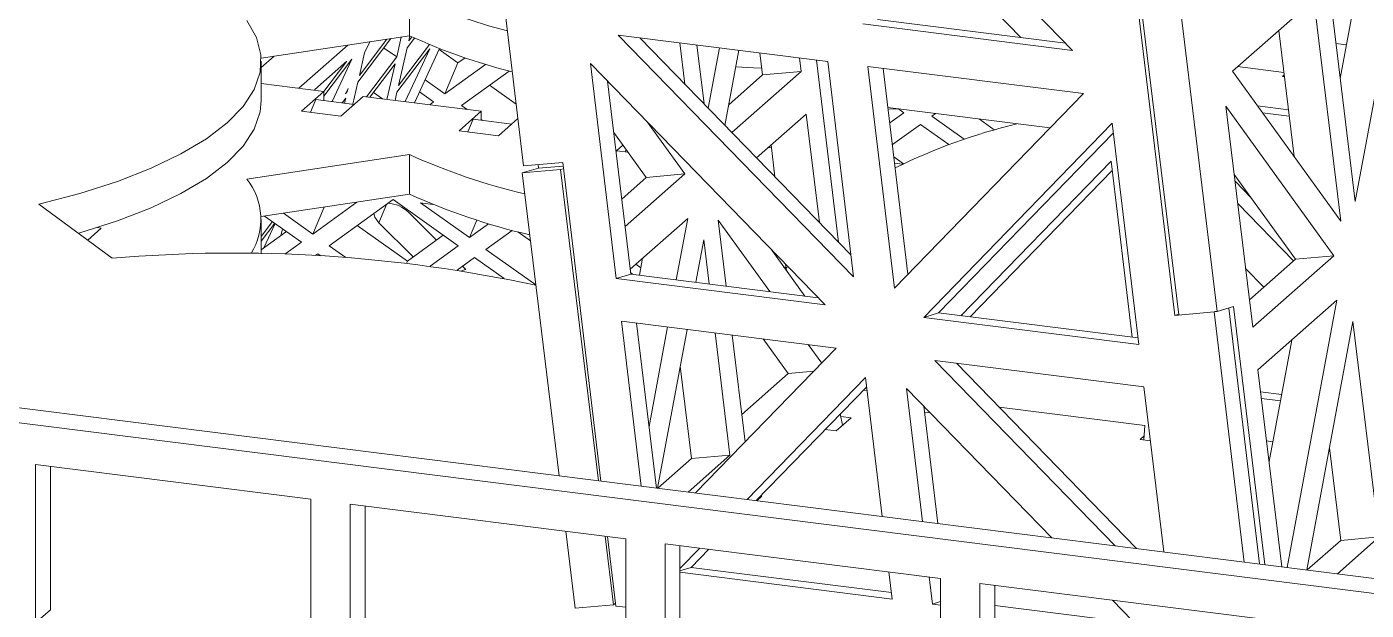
# Model space of a CAD drawing. Header units: millimetres. Extents: x 6136 to 7046, y 1563 to 2173.
# Drawn here: x 6877.74 to 6912.13, y 1714.99 to 1729.98 of the extents above; entities that cross this region are included whole.
import ezdxf

# ---------------------------------------------------------------- set-up
doc = ezdxf.new("R2010")
doc.units = ezdxf.units.MM
doc.header["$LTSCALE"] = 0.5
doc.layers.get('0').update_dxf_attribs({"color": 255})

# ---------------------------------------------------------------- blocks, each defined once
blk = doc.blocks.new('eiffel')
at = {"color": 3, "linetype": 'Continuous', "lineweight": 15}
for p, q in [((-0.455, -123.711), (-2.315, -108.183)), ((19.117, -119.584), (10.723, -110.949)), ((17.279, -119.127), (11.532, -113.215)), ((31.093, -114.799), (29.203, -124.981)), ((24.28, -128.899), (22.654, -115.509)), ((22.774, -129.046), (21.169, -115.652)), ((22.908, -129.022), (21.283, -115.642)), ((29.48, -116.221), (28.67, -120.59)), ((29.203, -124.981), (28.269, -117.29)), ((-4.519, -117.649), (-4.519, -119.063)), ((24.823, -120.329), (27.727, -117.768)), ((27.727, -117.768), (28.688, -125.677)), ((11.644, -118.642), (19.117, -119.584)), ((12.163, -118.483), (18.867, -119.327)), ((26.474, -118.872), (27.021, -123.37)), ((-4.519, -119.063), (-9.815, -119.86)), ((-8.469, -120.937), (-6.72, -119.395)), ((-5.193, -119.165), (-6.365, -120.719)), ((-6.31, -120.479), (-5.335, -119.186)), ((-5.941, -119.277), (-6.123, -119.669)), ((-4.977, -119.819), (-4.814, -119.108)), ((-4.913, -120.838), (-3.811, -119.376)), ((-4.343, -119.145), (-4.602, -119.489)), ((-4.506, -119.069), (-4.547, -119.249)), ((-4.547, -119.249), (-4.436, -119.102)), ((10.393, -119.98), (2.92, -119.038)), ((2.92, -119.038), (11.314, -127.673)), ((3.688, -119.135), (11.22, -126.883)), ((3.709, -119.138), (3.712, -119.16)), ((5.118, -119.315), (5.297, -120.79)), ((5.982, -121.495), (5.727, -119.392)), ((28.893, -119.384), (28.517, -119.337)), ((-9.812, -120.196), (-9.352, -119.791)), ((-6.123, -119.669), (-6.31, -120.479)), ((-6.05, -121.242), (-4.977, -119.819)), ((-5.444, -119.497), (-4.977, -119.819)), ((-3.803, -119.532), (-4.969, -121.078)), ((-4.602, -119.489), (-4.913, -120.838)), ((-3.803, -119.532), (-4.679, -121.415)), ((-4.35, -121.456), (-3.45, -119.521)), ((-2.795, -120.034), (-3.466, -119.557)), ((-2.541, -119.85), (-2.795, -120.034)), ((6.529, -119.493), (6.129, -121.646)), ((6.728, -122.262), (7.226, -119.581)), ((8.069, -120.463), (7.973, -119.675)), ((9.441, -120.338), (9.382, -119.852)), ((-9.812, -121.379), (-9.812, -119.965)), ((-7.904, -120.98), (-6.757, -119.969)), ((-6.577, -119.896), (-7.573, -121.218)), ((-7.573, -121.051), (-6.757, -119.969)), ((-7.282, -121.411), (-6.577, -119.896)), ((-5.033, -120.06), (-5.935, -121.257)), ((-5.326, -121.333), (-5.033, -120.06)), ((-2.795, -120.034), (-3.258, -121.134)), ((-1.808, -120.085), (-3.258, -121.134)), ((-2.67, -121.552), (-0.972, -120.323)), ((2.85, -127.73), (1.931, -120.058)), ((10.302, -128.669), (1.931, -120.058)), ((9.441, -120.338), (6.973, -122.514)), ((8.069, -120.463), (9.441, -120.338)), ((9.991, -119.929), (10.781, -126.431)), ((11.314, -127.673), (10.393, -119.98)), ((19.51, -121.128), (11.826, -120.16)), ((11.826, -120.16), (12.774, -128.071)), ((12.372, -120.229), (13.252, -127.578)), ((28.688, -125.677), (24.823, -120.329)), ((26.656, -120.372), (25.009, -120.165)), ((-7.573, -121.05), (-9.812, -120.768)), ((-6.365, -120.719), (-6.546, -121.504)), ((-3.258, -121.134), (-3.966, -120.631)), ((-0.719, -121.509), (-1.674, -120.831)), ((3.369, -127.571), (2.544, -120.689)), ((8.069, -120.463), (6.865, -121.525)), ((26.667, -120.46), (26.607, -120.513)), ((26.607, -120.513), (26.674, -120.521)), ((-7.573, -121.05), (-8.369, -121.752)), ((-7.904, -120.98), (-7.911, -121.008)), ((-7.573, -121.05), (-7.573, -121.374)), ((-6.17, -121.227), (-6.966, -121.929)), ((-6.795, -121.29), (-6.921, -121.456)), ((-6.836, -121.467), (-6.795, -121.29)), ((-6.715, -120.941), (-6.807, -121.139)), ((-6.807, -121.139), (-6.74, -121.05)), ((-6.74, -121.05), (-6.759, -121.036)), ((-6.74, -121.05), (-6.715, -120.941)), ((-1.961, -121.757), (-6.17, -121.227)), ((-5.481, -121.314), (-5.808, -121.088)), ((-4.969, -121.078), (-5.036, -121.37)), ((-4.169, -121.066), (-3.662, -121.427)), ((12.774, -128.071), (19.51, -121.128)), ((-8.369, -121.752), (-6.966, -121.929)), ((-8.055, -121.791), (-7.865, -121.338)), ((-7.865, -121.338), (-6.492, -121.511)), ((-3.662, -121.427), (-3.799, -121.526)), ((-1.961, -121.757), (-2.756, -122.459)), ((-2.47, -121.693), (-2.67, -121.552)), ((-1.961, -121.757), (-1.961, -122.081)), ((18.32, -122.355), (12.539, -121.626)), ((12.546, -121.68), (12.909, -121.667)), ((12.918, -121.674), (13.108, -121.809)), ((24.591, -121.578), (25.549, -129.467)), ((24.591, -121.578), (28.445, -126.912)), ((25.717, -121.567), (26.818, -121.705)), ((-2.443, -122.498), (-2.252, -122.045)), ((-2.252, -122.045), (-0.879, -122.218)), ((-1.916, -122.087), (-1.961, -122.055)), ((-0.657, -122.022), (-1.353, -122.636)), ((3.948, -122.132), (5.294, -123.995)), ((7.853, -123.419), (9.625, -121.856)), ((10.095, -125.726), (9.625, -121.856)), ((13.108, -121.809), (12.605, -122.173)), ((12.698, -122.948), (13.696, -122.226)), ((13.696, -122.226), (14.713, -122.949)), ((20.54, -122.188), (13.822, -129.113)), ((14.1, -121.934), (14.23, -121.839)), ((15.26, -122.758), (14.1, -121.934)), ((16.327, -122.426), (15.801, -122.037)), ((20.54, -122.188), (21.485, -130.078)), ((25.896, -121.814), (26.846, -121.934)), ((-2.756, -122.459), (-1.353, -122.636)), ((2.763, -122.516), (3.922, -124.12)), ((20.58, -122.522), (14.34, -128.953)), ((3.086, -122.963), (2.856, -123.166)), ((2.856, -123.166), (3.271, -123.218)), ((3.17, -123.206), (3.203, -123.125)), ((8.385, -123.061), (8.274, -123.047)), ((8.511, -124.096), (8.373, -122.96)), ((-4.519, -123.306), (-10.319, -124.179)), ((-4.519, -124.72), (-4.519, -123.306)), ((-0.455, -123.711), (0.941, -123.581)), ((0.076, -123.794), (0.06, -123.663)), ((0.941, -123.581), (2.304, -134.957)), ((13.094, -123.63), (12.75, -123.386)), ((13.054, -123.649), (12.778, -123.614)), ((20.494, -123.538), (15.142, -129.054)), ((21.247, -129.823), (20.494, -123.538)), ((0.076, -123.794), (-0.504, -123.961)), ((0.868, -123.836), (-0.504, -123.961)), ((-0.504, -123.961), (0.809, -134.768)), ((0.957, -123.714), (0.076, -123.794)), ((0.968, -123.807), (0.868, -123.836)), ((0.868, -123.836), (2.218, -134.946)), ((3.922, -124.12), (3.048, -124.891)), ((5.294, -123.995), (3.165, -125.873)), ((3.922, -124.12), (5.294, -123.995)), ((8.482, -123.861), (8.469, -123.873)), ((8.469, -123.873), (8.484, -123.875)), ((20.534, -123.871), (15.466, -129.095)), ((24.886, -124.01), (27.074, -127.037)), ((24.916, -124.253), (25.485, -124.838)), ((-15.125, -127.003), (-17.744, -125.07)), ((-4.519, -124.72), (-9.815, -125.517)), ((-6.401, -125.004), (-7.97, -126.139)), ((-7.383, -126.557), (-5.11, -124.912)), ((-5.619, -125.737), (-5.342, -125.08)), ((-5.11, -124.912), (-2.788, -126.561)), ((-3.685, -125.084), (-4.129, -125.028)), ((-2.383, -126.269), (-4.129, -125.028)), ((25.012, -125.045), (27.006, -127.096)), ((-9.689, -125.498), (-8.375, -126.432)), ((-7.97, -126.139), (-9.015, -125.397)), ((-7.567, -125.179), (-7.97, -126.139)), ((-3.562, -126.356), (-4.556, -125.365)), ((3.347, -127.392), (5.398, -125.583)), ((5.398, -125.583), (4.992, -127.775)), ((-15.998, -126.359), (-15.512, -125.93)), ((-15.653, -125.912), (-15.512, -125.93)), ((-9.812, -126.843), (-9.812, -125.622)), ((-9.812, -126.233), (-9.408, -125.697)), ((-9.327, -125.755), (-9.812, -126.4)), ((-8.908, -126.053), (-9.812, -126.707)), ((-9.713, -126.635), (-9.309, -125.768)), ((-9.051, -125.961), (-9.105, -126.195)), ((-9.048, -125.953), (-9.051, -125.961)), ((-4.598, -127.106), (-6.386, -125.836)), ((-5.619, -125.737), (-4.394, -126.958)), ((-2.121, -125.644), (-2.383, -126.269)), ((-1.7, -125.774), (-2.383, -126.269)), ((-1.796, -126.686), (-0.861, -126.01)), ((-0.209, -126.385), (-0.665, -126.061)), ((6.773, -127.999), (6.487, -125.645)), ((6.487, -125.645), (8.33, -128.196)), ((31.078, -138.582), (-65.737, -126.384)), ((-8.375, -126.432), (-8.972, -126.864)), ((-6.788, -126.979), (-7.383, -126.557)), ((-3.321, -126.182), (-4.598, -127.106)), ((-2.788, -126.561), (-3.791, -127.287)), ((5.689, -127.863), (5.971, -126.341)), ((5.971, -126.341), (6.163, -127.923)), ((30.548, -139.05), (-66.268, -126.852)), ((-7.872, -126.911), (-7.787, -126.849)), ((-7.787, -126.849), (-7.686, -126.921)), ((-7.7, -126.911), (-7.707, -126.92)), ((-2.821, -127.428), (-2.2, -126.979)), ((-2.2, -126.979), (-1.15, -127.725)), ((-0.019, -127.948), (-1.796, -126.686)), ((3.786, -127.005), (3.674, -127.609)), ((9.578, -128.353), (8.372, -126.683)), ((27.074, -127.037), (25.43, -128.487)), ((28.445, -126.912), (25.549, -129.467)), ((27.074, -127.037), (28.445, -126.912)), ((-4.598, -127.106), (-4.63, -127.182)), ((-2.511, -127.403), (-2.627, -127.288)), ((3.425, -127.578), (3.362, -127.515)), ((3.543, -127.219), (3.723, -127.347)), ((8.941, -127.333), (8.819, -127.329)), ((8.858, -127.331), (8.908, -127.366)), ((8.916, -127.437), (8.89, -127.216)), ((25.94, -128.037), (25.295, -127.373)), ((3.369, -127.571), (2.85, -127.73)), ((2.85, -127.73), (10.302, -128.669)), ((3.369, -127.571), (10.053, -128.413)), ((14.34, -128.953), (13.822, -129.113)), ((14.34, -128.953), (21.458, -129.85)), ((24.17, -128.916), (22.774, -129.046)), ((24.2, -128.906), (24.17, -128.916)), ((25.24, -137.846), (24.17, -128.916)), ((24.2, -128.906), (24.28, -128.899)), ((24.86, -128.732), (24.28, -128.899)), ((25.786, -137.915), (24.691, -128.78)), ((25.978, -137.939), (24.86, -128.732)), ((25.733, -130.984), (28.55, -128.5)), ((28.55, -128.5), (26.779, -138.04)), ((10.695, -130.214), (3.032, -129.248)), ((3.738, -135.137), (3.032, -129.248)), ((4.283, -135.206), (3.578, -129.317)), ((13.822, -129.113), (21.485, -130.078)), ((22.906, -129.005), (22.774, -129.046)), ((27.476, -138.128), (29.123, -129.258)), ((29.123, -129.258), (30.057, -136.949)), ((4.68, -129.456), (4.02, -133.009)), ((4.325, -135.211), (5.377, -129.544)), ((6.376, -129.669), (6.906, -134.032)), ((7.447, -133.554), (6.985, -129.746)), ((8.089, -129.885), (8.98, -131.118)), ((5.681, -135.382), (10.695, -130.214)), ((9.697, -130.088), (10.176, -130.75)), ((26.937, -129.922), (26.132, -134.263)), ((5.133, -130.857), (5.534, -134.157)), ((14.215, -130.657), (20.641, -137.267)), ((21.667, -131.596), (14.215, -130.657)), ((14.983, -130.754), (21.408, -137.364)), ((7.328, -132.575), (8.98, -131.118)), ((11.743, -131.255), (7.515, -135.613)), ((9.899, -131.034), (8.98, -131.118)), ((12.338, -136.221), (11.743, -131.255)), ((25.733, -130.984), (26.588, -138.016)), ((11.783, -131.588), (7.839, -135.654)), ((11.664, -131.712), (11.8, -131.729)), ((18.384, -136.983), (13.203, -131.653)), ((13.203, -131.653), (13.772, -136.401)), ((21.667, -131.596), (22.373, -137.485)), ((26.576, -131.871), (25.83, -131.777)), ((13.816, -132.284), (14.318, -136.47)), ((26.535, -132.09), (25.857, -132.005)), ((10.696, -133.162), (11.226, -132.694)), ((10.923, -132.962), (10.839, -132.561)), ((11.226, -132.694), (10.857, -132.647)), ((13.842, -132.501), (14.053, -132.527)), ((16.507, -132.322), (21.704, -132.977)), ((10.305, -133.112), (10.696, -133.162)), ((10.322, -133.094), (10.327, -133.115)), ((21.665, -133.486), (21.704, -132.977)), ((7.447, -133.554), (7.495, -133.513)), ((21.676, -133.347), (21.536, -133.47)), ((21.536, -133.47), (21.897, -133.516)), ((26.042, -133.523), (26.264, -133.551)), ((4.337, -135.213), (5.534, -134.157)), ((5.413, -135.348), (6.906, -134.032)), ((5.534, -134.157), (6.906, -134.032)), ((28.279, -133.805), (28.288, -133.806)), ((28.284, -133.774), (28.685, -137.074)), ((-17.86, -134.365), (-8.038, -135.602)), ((-17.86, -141.436), (-17.86, -134.365)), ((-17.33, -139.554), (-17.33, -134.432)), ((-8.038, -135.602), (-8.038, -142.673)), ((7.866, -135.657), (8.044, -135.5)), ((8.044, -135.5), (7.994, -135.494)), ((-6.635, -135.779), (3.187, -137.017)), ((-6.635, -142.85), (-6.635, -135.779)), ((-6.105, -140.968), (-6.105, -135.846)), ((1.05, -136.747), (1.384, -139.497)), ((2.458, -136.925), (2.755, -139.372)), ((2.541, -136.935), (2.839, -139.42)), ((3.187, -137.017), (3.187, -144.088)), ((27.488, -138.13), (28.685, -137.074)), ((28.565, -138.265), (30.057, -136.949)), ((28.685, -137.074), (30.057, -136.949)), ((4.59, -137.193), (14.412, -138.431)), ((4.59, -144.264), (4.59, -137.193)), ((5.12, -142.383), (5.12, -137.26)), ((5.83, -137.35), (5.12, -138.081)), ((6.154, -137.39), (5.526, -138.038)), ((5.12, -138.163), (5.526, -138.038)), ((12.664, -138.937), (5.526, -138.038)), ((12.691, -139.166), (5.12, -138.212)), ((12.691, -139.166), (12.575, -138.199)), ((14.009, -138.38), (14.125, -139.346)), ((14.412, -138.431), (14.412, -145.502)), ((15.815, -138.608), (25.637, -139.845)), ((15.815, -145.679), (15.815, -138.608)), ((16.345, -143.797), (16.345, -138.674)), ((2.755, -139.372), (1.384, -139.497)), ((2.826, -139.311), (2.755, -139.372)), ((2.839, -139.42), (3.187, -139.463)), ((14.412, -139.258), (14.125, -139.346)), ((14.412, -139.383), (14.125, -139.346)), ((21.348, -140.032), (16.345, -139.401)), ((21.597, -140.288), (20.543, -139.203)), ((-17.86, -140.022), (-17.33, -139.554))]:
    blk.add_line(p, q, dxfattribs=at)
at = {"color": 3, "linetype": 'Continuous', "lineweight": 15, "flags": 128}
for points in [[(-17.744, -125.07), (-16.282, -124.688), (-14.941, -124.26), (-13.733, -123.79), (-12.671, -123.282), (-11.765, -122.742), (-11.023, -122.175), (-10.453, -121.586), (-10.061, -120.981), (-9.851, -120.366), (-9.824, -119.747), (-9.98, -119.13), (-10.319, -118.522)], [(7.116, -120.171), (7.748, -120.21), (8.04, -120.225)], [(-16.327, -126.115), (-16.282, -126.102), (-14.941, -125.674), (-13.733, -125.204), (-12.671, -124.697), (-11.765, -124.156), (-11.023, -123.589), (-10.453, -123), (-10.061, -122.395), (-9.851, -121.78), (-9.812, -121.379)], [(-5.799, -125.41), (-5.76, -125.542), (-5.619, -125.737)], [(-2.511, -127.403), (-2.649, -127.445), (-2.672, -127.451)]]:
    blk.add_lwpolyline(points, dxfattribs=at)
at = {"color": 3, "linetype": 'Continuous', "lineweight": 15}
for centre, radius, start, end in [((4.426, -98.078), 21.519, 245.4375, 255.3048), ((4.503, -99.302), 21.724, 245.4615, 255.7137), ((22.097, -142.673), 21.059, 103.6167, 116.2067), ((4.991, -102.207), 23.143, 245.7398, 256.4988), ((-12.153, -125.615), 2.33, 328.3371, 38.0576), ((-5.365, -126.21), 1.17, 46.2348, 86.3353), ((5.064, -103.43), 23.348, 245.768, 256.8803), ((-10.788, -177.754), 50.936, 77.791, 94.8842)]:
    blk.add_arc(centre, radius, start, end, dxfattribs=at)

msp = doc.modelspace()

# ---------------------------------------------------------------- block references
at = {"color": 3, "xscale": 0.7200000000000001, "yscale": 0.7200000000000001, "zscale": 0.7200000000000001}
msp.add_blockref('eiffel', (6890.819, 1815.479), dxfattribs=at)

doc.saveas('drawing.dxf')
